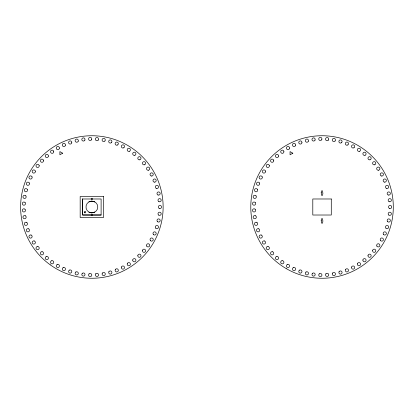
<?xml version="1.0" encoding="UTF-8"?>
<svg xmlns="http://www.w3.org/2000/svg" width="414" height="414" viewBox="0 0 414 414"><rect width="100%" height="100%" fill="white"/><g stroke="black" fill="none" stroke-linecap="round" stroke-linejoin="round"><path stroke-width="0.62" d="M94.816 212.108L91.872 212.894L88.922 212.108A5.894 5.894 0 0 1 88.922 201.892L91.872 201.106L94.816 201.892M92.7 215.001L92.094 215.001M91.649 198.989C89.698 198.999 94.118 198.989 92.094 198.994M82.629 198.984L101.109 198.984L101.109 215.016L82.64 215.001L82.629 198.984L82.64 215.001L101.109 215.016M91.649 215.001L91.152 215.001M88.922 212.108A5.894 5.894 0 0 0 97.766 207A5.894 5.894 0 0 0 88.922 201.892M132.734 260.039L132.728 260.453A1.599 1.599 0 0 0 135.073 261.617A1.599 1.599 0 0 0 135.362 259.019A1.599 1.599 0 0 0 132.822 259.63L132.734 260.039M142.437 250.475L142.509 251.298A1.599 1.599 0 0 0 145.035 251.976A1.599 1.599 0 0 0 144.807 249.368A1.599 1.599 0 0 0 142.437 250.475M362.907 260.039L362.902 260.453A1.599 1.599 0 0 0 365.241 261.617A1.599 1.599 0 0 0 365.536 259.019A1.599 1.599 0 0 0 362.995 259.63L362.907 260.039M372.61 250.475L372.683 251.298A1.599 1.599 0 0 0 375.208 251.976A1.599 1.599 0 0 0 374.981 249.368A1.599 1.599 0 0 0 372.61 250.475M321.212 192.453L321.435 194.885L322.04 195.62L322.651 194.885L322.899 193.105L322.263 190.678L321.611 190.926L321.212 192.453M321.212 220.269L321.435 222.696L322.04 223.431L322.651 222.696L322.899 220.921L322.263 218.488L321.611 218.742L321.212 220.269M43.558 160.642L43.532 161.062A1.599 1.599 0 0 1 41.11 162.045A1.599 1.599 0 0 1 41.012 159.431A1.599 1.599 0 0 1 43.501 160.234L43.558 160.642M53.727 151.576L53.592 152.393A1.599 1.599 0 0 1 51.02 152.88A1.599 1.599 0 0 1 51.445 150.298A1.599 1.599 0 0 1 53.727 151.576M273.732 160.642L273.706 161.062A1.599 1.599 0 0 1 271.279 162.045A1.599 1.599 0 0 1 271.18 159.431A1.599 1.599 0 0 1 273.675 160.234L273.732 160.642M283.9 151.576L283.766 152.393A1.599 1.599 0 0 1 281.194 152.88A1.599 1.599 0 0 1 281.618 150.298A1.599 1.599 0 0 1 283.9 151.576M127.248 263.842L127.201 264.256A1.599 1.599 0 0 0 129.416 265.648A1.599 1.599 0 0 0 129.97 263.092A1.599 1.599 0 0 0 127.377 263.449L127.248 263.842M137.857 255.293L137.846 256.121A1.599 1.599 0 0 0 140.294 257.042A1.599 1.599 0 0 0 140.325 254.429A1.599 1.599 0 0 0 137.857 255.293M357.422 263.842L357.375 264.256A1.599 1.599 0 0 0 359.59 265.648A1.599 1.599 0 0 0 360.139 263.092A1.599 1.599 0 0 0 357.551 263.449L357.422 263.842M368.03 255.293L368.02 256.121A1.599 1.599 0 0 0 370.468 257.042A1.599 1.599 0 0 0 370.499 254.429A1.599 1.599 0 0 0 368.03 255.293M48.412 156.062L48.345 156.476A1.599 1.599 0 0 1 45.835 157.216A1.599 1.599 0 0 1 46.001 154.603A1.599 1.599 0 0 1 48.397 155.648L48.412 156.062M59.435 148.052L59.218 148.854A1.599 1.599 0 0 1 56.614 149.081A1.599 1.599 0 0 1 57.292 146.556A1.599 1.599 0 0 1 59.435 148.052M278.586 156.062L278.519 156.476A1.599 1.599 0 0 1 276.009 157.216A1.599 1.599 0 0 1 276.174 154.603A1.599 1.599 0 0 1 278.57 155.648L278.586 156.062M289.609 148.052L289.391 148.854A1.599 1.599 0 0 1 286.788 149.081A1.599 1.599 0 0 1 287.461 146.556A1.599 1.599 0 0 1 289.609 148.052M121.416 267.082L121.328 267.491A1.599 1.599 0 0 0 123.393 269.095A1.599 1.599 0 0 0 124.195 266.606A1.599 1.599 0 0 0 121.581 266.704L121.416 267.082M351.584 267.082L351.502 267.491A1.599 1.599 0 0 0 353.566 269.095A1.599 1.599 0 0 0 354.368 266.606A1.599 1.599 0 0 0 351.755 266.704L351.584 267.082M65.464 145.117L65.174 145.888A1.599 1.599 0 0 1 62.555 145.857A1.599 1.599 0 0 1 63.482 143.41A1.599 1.599 0 0 1 65.464 145.117M295.637 145.117L295.342 145.888A1.599 1.599 0 0 1 292.729 145.857A1.599 1.599 0 0 1 293.655 143.41A1.599 1.599 0 0 1 295.637 145.117M115.283 269.726L115.159 270.119A1.599 1.599 0 0 0 117.053 271.926A1.599 1.599 0 0 0 118.099 269.53A1.599 1.599 0 0 0 115.49 269.364L115.283 269.726M345.457 269.726L345.328 270.119A1.599 1.599 0 0 0 347.227 271.926A1.599 1.599 0 0 0 348.272 269.53A1.599 1.599 0 0 0 345.659 269.364L345.457 269.726M71.757 142.794L71.389 143.534A1.599 1.599 0 0 1 68.791 143.244A1.599 1.599 0 0 1 69.956 140.9A1.599 1.599 0 0 1 71.757 142.794M301.93 142.794L301.563 143.534A1.599 1.599 0 0 1 298.96 143.244A1.599 1.599 0 0 1 300.124 140.9A1.599 1.599 0 0 1 301.93 142.794M108.923 271.744L108.758 272.127A1.599 1.599 0 0 0 110.466 274.109A1.599 1.599 0 0 0 111.744 271.827A1.599 1.599 0 0 0 109.161 271.408L108.923 271.744M339.097 271.744L338.931 272.127A1.599 1.599 0 0 0 340.634 274.109A1.599 1.599 0 0 0 341.917 271.827A1.599 1.599 0 0 0 339.335 271.408L339.097 271.744M78.251 141.112L77.811 141.811A1.599 1.599 0 0 1 75.255 141.262A1.599 1.599 0 0 1 76.642 139.047A1.599 1.599 0 0 1 78.251 141.112M308.42 141.112L307.98 141.811A1.599 1.599 0 0 1 305.423 141.262A1.599 1.599 0 0 1 306.815 139.047A1.599 1.599 0 0 1 308.42 141.112M102.393 273.121L102.191 273.483A1.599 1.599 0 0 0 103.691 275.626A1.599 1.599 0 0 0 105.187 273.483A1.599 1.599 0 0 0 102.662 272.805L102.393 273.121M332.566 273.121L332.359 273.483A1.599 1.599 0 0 0 333.86 275.626A1.599 1.599 0 0 0 335.361 273.483A1.599 1.599 0 0 0 332.835 272.805L332.566 273.121M84.875 140.082L84.368 140.734A1.599 1.599 0 0 1 81.879 139.932A1.599 1.599 0 0 1 83.488 137.867A1.599 1.599 0 0 1 84.875 140.082M315.049 140.082L314.542 140.734A1.599 1.599 0 0 1 312.052 139.932A1.599 1.599 0 0 1 313.657 137.867A1.599 1.599 0 0 1 315.049 140.082M95.758 273.84L95.52 274.182A1.599 1.599 0 0 0 96.798 276.464A1.599 1.599 0 0 0 98.501 274.482A1.599 1.599 0 0 0 96.058 273.556L95.758 273.84M325.927 273.84L325.689 274.182A1.599 1.599 0 0 0 326.967 276.464A1.599 1.599 0 0 0 328.675 274.482A1.599 1.599 0 0 0 326.227 273.556L325.927 273.84M91.577 139.72L91.008 140.32A1.599 1.599 0 0 1 88.606 139.275A1.599 1.599 0 0 1 90.412 137.376A1.599 1.599 0 0 1 91.577 139.72M321.745 139.72L321.176 140.32A1.599 1.599 0 0 1 318.78 139.275A1.599 1.599 0 0 1 320.581 137.376A1.599 1.599 0 0 1 321.745 139.72M89.082 273.897L88.808 274.213A1.599 1.599 0 0 0 89.859 276.609A1.599 1.599 0 0 0 91.753 274.808A1.599 1.599 0 0 0 89.408 273.644L89.082 273.897M319.251 273.897L318.982 274.213A1.599 1.599 0 0 0 320.027 276.609A1.599 1.599 0 0 0 321.921 274.808A1.599 1.599 0 0 0 319.582 273.644L319.251 273.897M98.273 140.025L97.647 140.563A1.599 1.599 0 0 1 95.365 139.285A1.599 1.599 0 0 1 97.352 137.577A1.599 1.599 0 0 1 98.273 140.025M328.447 140.025L327.821 140.563A1.599 1.599 0 0 1 325.539 139.285A1.599 1.599 0 0 1 327.521 137.577A1.599 1.599 0 0 1 328.447 140.025M82.433 273.287L82.132 273.571A1.599 1.599 0 0 0 82.935 276.06A1.599 1.599 0 0 0 84.999 274.456A1.599 1.599 0 0 0 82.784 273.064L82.433 273.287M312.606 273.287L312.306 273.571A1.599 1.599 0 0 0 313.108 276.06A1.599 1.599 0 0 0 315.173 274.456A1.599 1.599 0 0 0 312.958 273.064L312.606 273.287M104.913 140.993L104.235 141.469A1.599 1.599 0 0 1 102.092 139.968A1.599 1.599 0 0 1 104.235 138.467A1.599 1.599 0 0 1 104.913 140.993M335.086 140.993L334.409 141.469A1.599 1.599 0 0 1 332.266 139.968A1.599 1.599 0 0 1 334.409 138.467A1.599 1.599 0 0 1 335.086 140.993M75.881 272.019L75.555 272.272A1.599 1.599 0 0 0 76.104 274.829A1.599 1.599 0 0 0 78.318 273.437A1.599 1.599 0 0 0 76.254 271.832L75.881 272.019M306.055 272.019L305.723 272.272A1.599 1.599 0 0 0 306.277 274.829A1.599 1.599 0 0 0 308.492 273.437A1.599 1.599 0 0 0 306.427 271.832L306.055 272.019M111.418 142.623L110.698 143.027A1.599 1.599 0 0 1 108.716 141.319A1.599 1.599 0 0 1 110.999 140.041A1.599 1.599 0 0 1 111.418 142.623M341.591 142.623L340.872 143.027A1.599 1.599 0 0 1 338.89 141.319A1.599 1.599 0 0 1 341.167 140.041A1.599 1.599 0 0 1 341.591 142.623M69.485 270.104L69.133 270.321A1.599 1.599 0 0 0 69.428 272.924A1.599 1.599 0 0 0 71.772 271.76A1.599 1.599 0 0 0 69.873 269.954L69.485 270.104M299.658 270.104L299.306 270.321A1.599 1.599 0 0 0 299.601 272.924A1.599 1.599 0 0 0 301.941 271.76A1.599 1.599 0 0 0 300.046 269.954L299.658 270.104M62.649 153.196L59.885 154.789L59.885 151.596L62.649 153.196M292.822 153.196L290.054 154.789L290.054 151.596L292.822 153.196M117.731 144.89L116.976 145.221A1.599 1.599 0 0 1 115.17 143.322A1.599 1.599 0 0 1 117.571 142.276A1.599 1.599 0 0 1 117.731 144.89M347.905 144.89L347.144 145.221A1.599 1.599 0 0 1 345.343 143.322A1.599 1.599 0 0 1 347.739 142.276A1.599 1.599 0 0 1 347.905 144.89M63.316 267.558L62.944 267.744A1.599 1.599 0 0 0 62.975 270.363A1.599 1.599 0 0 0 65.422 269.436A1.599 1.599 0 0 0 63.715 267.454L63.316 267.558M293.49 267.558L293.117 267.744A1.599 1.599 0 0 0 293.148 270.363A1.599 1.599 0 0 0 295.596 269.436A1.599 1.599 0 0 0 293.888 267.454L293.49 267.558M123.786 147.772L122.999 148.026A1.599 1.599 0 0 1 121.395 145.961A1.599 1.599 0 0 1 123.884 145.159A1.599 1.599 0 0 1 123.786 147.772M353.96 147.772L353.173 148.026A1.599 1.599 0 0 1 351.569 145.961A1.599 1.599 0 0 1 354.058 145.159A1.599 1.599 0 0 1 353.96 147.772M57.427 264.417L57.039 264.562A1.599 1.599 0 0 0 56.811 267.17A1.599 1.599 0 0 0 59.337 266.492A1.599 1.599 0 0 0 57.836 264.349L57.427 264.417M287.601 264.417L287.212 264.562A1.599 1.599 0 0 0 286.985 267.17A1.599 1.599 0 0 0 289.51 266.492A1.599 1.599 0 0 0 288.009 264.349L287.601 264.417M129.525 151.245L128.718 151.421A1.599 1.599 0 0 1 127.326 149.206A1.599 1.599 0 0 1 129.882 148.652A1.599 1.599 0 0 1 129.525 151.245M359.699 151.245L358.891 151.421A1.599 1.599 0 0 1 357.499 149.206A1.599 1.599 0 0 1 360.056 148.652A1.599 1.599 0 0 1 359.699 151.245M51.879 260.701L51.481 260.81A1.599 1.599 0 0 0 50.994 263.382A1.599 1.599 0 0 0 53.577 262.957A1.599 1.599 0 0 0 52.299 260.675L51.879 260.701M282.053 260.701L281.655 260.81A1.599 1.599 0 0 0 281.168 263.382A1.599 1.599 0 0 0 283.75 262.957A1.599 1.599 0 0 0 282.467 260.675L282.053 260.701M134.892 155.271L134.069 155.364A1.599 1.599 0 0 1 132.904 153.02A1.599 1.599 0 0 1 135.502 152.73A1.599 1.599 0 0 1 134.892 155.271M365.065 155.271L364.242 155.364A1.599 1.599 0 0 1 363.078 153.02A1.599 1.599 0 0 1 365.676 152.73A1.599 1.599 0 0 1 365.065 155.271M46.735 256.452L46.321 256.52A1.599 1.599 0 0 0 45.581 259.029A1.599 1.599 0 0 0 48.195 258.864A1.599 1.599 0 0 0 47.149 256.468L46.735 256.452M276.904 256.452L276.495 256.52A1.599 1.599 0 0 0 275.755 259.029A1.599 1.599 0 0 0 278.368 258.864A1.599 1.599 0 0 0 277.323 256.468L276.904 256.452M139.828 159.809L139 159.82A1.599 1.599 0 0 1 138.074 157.377A1.599 1.599 0 0 1 140.693 157.341A1.599 1.599 0 0 1 139.828 159.809M370.002 159.809L369.174 159.82A1.599 1.599 0 0 1 368.248 157.377A1.599 1.599 0 0 1 370.861 157.341A1.599 1.599 0 0 1 370.002 159.809M42.031 251.712L41.617 251.738A1.599 1.599 0 0 0 40.634 254.16A1.599 1.599 0 0 0 43.247 254.258A1.599 1.599 0 0 0 42.445 251.769L42.031 251.712M272.205 251.712L271.791 251.738A1.599 1.599 0 0 0 270.808 254.16A1.599 1.599 0 0 0 273.421 254.258A1.599 1.599 0 0 0 272.619 251.769L272.205 251.712M144.289 164.819L143.467 164.751A1.599 1.599 0 0 1 142.789 162.221A1.599 1.599 0 0 1 145.392 162.448A1.599 1.599 0 0 1 144.289 164.819M374.458 164.819L373.635 164.751A1.599 1.599 0 0 1 372.957 162.221A1.599 1.599 0 0 1 375.565 162.448A1.599 1.599 0 0 1 374.458 164.819M103.567 196.531L80.171 196.531L80.171 217.469L103.567 217.469L103.567 196.531M331.283 198.984L312.798 198.984L312.798 215.016L331.283 215.016L331.283 198.984M268.003 246.527L267.589 246.511A1.599 1.599 0 0 0 266.362 248.824A1.599 1.599 0 0 0 268.955 249.181A1.599 1.599 0 0 0 268.407 246.625L268.003 246.527M37.829 246.527L37.415 246.511A1.599 1.599 0 0 0 36.194 248.824A1.599 1.599 0 0 0 38.781 249.181A1.599 1.599 0 0 0 38.233 246.625L37.829 246.527M378.401 170.252L377.589 170.097A1.599 1.599 0 0 1 377.164 167.515A1.599 1.599 0 0 1 379.736 168.001A1.599 1.599 0 0 1 378.401 170.252M148.228 170.252L147.415 170.097A1.599 1.599 0 0 1 146.991 167.515A1.599 1.599 0 0 1 149.563 168.001A1.599 1.599 0 0 1 148.228 170.252M264.334 240.953L263.925 240.896A1.599 1.599 0 0 0 262.476 243.075A1.599 1.599 0 0 0 265.017 243.691A1.599 1.599 0 0 0 264.727 241.088L264.334 240.953M34.16 240.953L33.751 240.896A1.599 1.599 0 0 0 32.302 243.075A1.599 1.599 0 0 0 34.848 243.691A1.599 1.599 0 0 0 34.553 241.088L34.16 240.953M381.78 176.043L380.983 175.81A1.599 1.599 0 0 1 380.823 173.197A1.599 1.599 0 0 1 383.333 173.937A1.599 1.599 0 0 1 381.78 176.043M151.607 176.043L150.815 175.81A1.599 1.599 0 0 1 150.649 173.197A1.599 1.599 0 0 1 153.159 173.937A1.599 1.599 0 0 1 151.607 176.043M261.239 235.038L260.836 234.94A1.599 1.599 0 0 0 259.18 236.963A1.599 1.599 0 0 0 261.648 237.827A1.599 1.599 0 0 0 261.617 235.214L261.239 235.038M31.071 235.038L30.667 234.94A1.599 1.599 0 0 0 29.006 236.963A1.599 1.599 0 0 0 31.48 237.827A1.599 1.599 0 0 0 31.443 235.214L31.071 235.038M384.565 182.144L383.799 181.834A1.599 1.599 0 0 1 383.897 179.221A1.599 1.599 0 0 1 386.319 180.204A1.599 1.599 0 0 1 384.565 182.144M154.391 182.144L153.625 181.834A1.599 1.599 0 0 1 153.723 179.221A1.599 1.599 0 0 1 156.145 180.204A1.599 1.599 0 0 1 154.391 182.144M258.75 228.844L258.357 228.709A1.599 1.599 0 0 0 256.509 230.557A1.599 1.599 0 0 0 258.879 231.664A1.599 1.599 0 0 0 259.107 229.056L258.75 228.844M28.576 228.844L28.188 228.709A1.599 1.599 0 0 0 26.336 230.557A1.599 1.599 0 0 0 28.706 231.664A1.599 1.599 0 0 0 28.933 229.056L28.576 228.844M386.728 188.494L385.998 188.106A1.599 1.599 0 0 1 386.355 185.519A1.599 1.599 0 0 1 388.668 186.74A1.599 1.599 0 0 1 386.728 188.494M156.554 188.494L155.824 188.106A1.599 1.599 0 0 1 156.181 185.519A1.599 1.599 0 0 1 158.495 186.74A1.599 1.599 0 0 1 156.554 188.494M256.892 222.432L256.514 222.261A1.599 1.599 0 0 0 254.491 223.917A1.599 1.599 0 0 0 256.737 225.252A1.599 1.599 0 0 0 257.223 222.68L256.892 222.432M26.719 222.432L26.341 222.261A1.599 1.599 0 0 0 24.317 223.917A1.599 1.599 0 0 0 26.568 225.252A1.599 1.599 0 0 0 27.055 222.68L26.719 222.432M388.249 195.025L387.561 194.57A1.599 1.599 0 0 1 388.172 192.029A1.599 1.599 0 0 1 390.355 193.473A1.599 1.599 0 0 1 388.249 195.025M158.076 195.025L157.387 194.57A1.599 1.599 0 0 1 158.003 192.029A1.599 1.599 0 0 1 160.182 193.473A1.599 1.599 0 0 1 158.076 195.025M255.676 215.87L255.319 215.658A1.599 1.599 0 0 0 253.14 217.107A1.599 1.599 0 0 0 255.247 218.659A1.599 1.599 0 0 0 255.987 216.149L255.676 215.87M25.508 215.87L25.15 215.658A1.599 1.599 0 0 0 22.967 217.107A1.599 1.599 0 0 0 25.073 218.659A1.599 1.599 0 0 0 25.813 216.149L25.508 215.87M389.113 201.68L388.472 201.157A1.599 1.599 0 0 1 389.336 198.684A1.599 1.599 0 0 1 391.359 200.34A1.599 1.599 0 0 1 389.113 201.68M158.94 201.68L158.298 201.157A1.599 1.599 0 0 1 159.162 198.684A1.599 1.599 0 0 1 161.191 200.34A1.599 1.599 0 0 1 158.94 201.68M255.122 209.22L254.791 208.972A1.599 1.599 0 0 0 252.478 210.193A1.599 1.599 0 0 0 254.419 211.947A1.599 1.599 0 0 0 255.402 209.525L255.122 209.22M24.954 209.22L24.617 208.972A1.599 1.599 0 0 0 22.304 210.193A1.599 1.599 0 0 0 24.245 211.947A1.599 1.599 0 0 0 25.228 209.525L24.954 209.22M389.31 208.382L388.725 207.797A1.599 1.599 0 0 1 389.828 205.427A1.599 1.599 0 0 1 391.68 207.279A1.599 1.599 0 0 1 389.31 208.382M159.136 208.382L158.552 207.797A1.599 1.599 0 0 1 159.659 205.427A1.599 1.599 0 0 1 161.507 207.279A1.599 1.599 0 0 1 159.136 208.382M255.236 202.544L254.926 202.265A1.599 1.599 0 0 0 252.504 203.253A1.599 1.599 0 0 0 254.258 205.194A1.599 1.599 0 0 0 255.485 202.881L255.236 202.544M25.063 202.544L24.757 202.265A1.599 1.599 0 0 0 22.33 203.253A1.599 1.599 0 0 0 24.09 205.194A1.599 1.599 0 0 0 25.311 202.881L25.063 202.544M388.834 215.073L388.311 214.431A1.599 1.599 0 0 1 389.652 212.185A1.599 1.599 0 0 1 391.308 214.209A1.599 1.599 0 0 1 388.834 215.073M158.666 215.073L158.143 214.431A1.599 1.599 0 0 1 159.478 212.185A1.599 1.599 0 0 1 161.134 214.209A1.599 1.599 0 0 1 158.666 215.073M256.012 195.915L255.733 195.605A1.599 1.599 0 0 0 253.223 196.345A1.599 1.599 0 0 0 254.776 198.451A1.599 1.599 0 0 0 256.225 196.272L256.012 195.915M25.839 195.915L25.559 195.605A1.599 1.599 0 0 0 23.049 196.345A1.599 1.599 0 0 0 24.607 198.451A1.599 1.599 0 0 0 26.051 196.272L25.839 195.915M387.701 221.681L387.245 220.993A1.599 1.599 0 0 1 388.798 218.892A1.599 1.599 0 0 1 390.242 221.071A1.599 1.599 0 0 1 387.701 221.681M157.527 221.681L157.072 220.993A1.599 1.599 0 0 1 158.624 218.892A1.599 1.599 0 0 1 160.073 221.071A1.599 1.599 0 0 1 157.527 221.681M257.441 189.395L257.197 189.063A1.599 1.599 0 0 0 254.626 189.55A1.599 1.599 0 0 0 255.961 191.796A1.599 1.599 0 0 0 257.617 189.772L257.441 189.395M27.272 189.395L27.024 189.063A1.599 1.599 0 0 0 24.452 189.55A1.599 1.599 0 0 0 25.792 191.796A1.599 1.599 0 0 0 27.448 189.772L27.272 189.395M385.91 228.15L385.527 227.415A1.599 1.599 0 0 1 387.281 225.48A1.599 1.599 0 0 1 388.503 227.793A1.599 1.599 0 0 1 385.91 228.15M155.742 228.15L155.353 227.415A1.599 1.599 0 0 1 157.108 225.48A1.599 1.599 0 0 1 158.329 227.793A1.599 1.599 0 0 1 155.742 228.15M259.516 183.05L259.304 182.693A1.599 1.599 0 0 0 256.701 182.921A1.599 1.599 0 0 0 257.803 185.291A1.599 1.599 0 0 0 259.656 183.443L259.516 183.05M29.342 183.05L29.13 182.693A1.599 1.599 0 0 0 26.527 182.921A1.599 1.599 0 0 0 27.634 185.291A1.599 1.599 0 0 0 29.482 183.443L29.342 183.05M383.488 234.402L383.178 233.636A1.599 1.599 0 0 1 385.118 231.881A1.599 1.599 0 0 1 386.102 234.303A1.599 1.599 0 0 1 383.488 234.402M153.315 234.402L153.004 233.636A1.599 1.599 0 0 1 154.945 231.881A1.599 1.599 0 0 1 155.933 234.303A1.599 1.599 0 0 1 153.315 234.402M262.212 176.944L262.036 176.566A1.599 1.599 0 0 0 259.423 176.535A1.599 1.599 0 0 0 260.287 179.003A1.599 1.599 0 0 0 262.31 177.347L262.212 176.944M32.038 176.944L31.862 176.566A1.599 1.599 0 0 0 29.249 176.535A1.599 1.599 0 0 0 30.113 179.003A1.599 1.599 0 0 0 32.137 177.347L32.038 176.944M380.456 240.384L380.223 239.592A1.599 1.599 0 0 1 382.329 238.04A1.599 1.599 0 0 1 383.064 240.55A1.599 1.599 0 0 1 380.456 240.384M150.282 240.384L150.049 239.592A1.599 1.599 0 0 1 152.155 238.04A1.599 1.599 0 0 1 152.895 240.55A1.599 1.599 0 0 1 150.282 240.384M265.503 171.137L265.364 170.744A1.599 1.599 0 0 0 262.766 170.454A1.599 1.599 0 0 0 263.382 172.995A1.599 1.599 0 0 0 265.56 171.546L265.503 171.137M35.33 171.137L35.19 170.744A1.599 1.599 0 0 0 32.592 170.454A1.599 1.599 0 0 0 33.208 172.995A1.599 1.599 0 0 0 35.387 171.546L35.33 171.137M376.844 246.035L376.688 245.223A1.599 1.599 0 0 1 378.934 243.887A1.599 1.599 0 0 1 379.421 246.459A1.599 1.599 0 0 1 376.844 246.035M146.67 246.035L146.515 245.223A1.599 1.599 0 0 1 148.766 243.887A1.599 1.599 0 0 1 149.252 246.459A1.599 1.599 0 0 1 146.67 246.035M269.354 165.688L269.255 165.284A1.599 1.599 0 0 0 266.699 164.731A1.599 1.599 0 0 0 267.056 167.323A1.599 1.599 0 0 0 269.369 166.102L269.354 165.688M39.18 165.688L39.082 165.284A1.599 1.599 0 0 0 36.525 164.731A1.599 1.599 0 0 0 36.882 167.323A1.599 1.599 0 0 0 39.195 166.102L39.18 165.688M286.41 268.712A71.26 71.26 0 0 0 393.3 207A71.26 71.26 0 0 0 286.41 145.288A71.26 71.26 0 0 0 286.41 268.712M50.275 264.856A71.26 71.26 0 0 0 162.774 214.095A71.26 71.26 0 0 0 62.561 142.049A71.26 71.26 0 0 0 50.275 264.856M84.653 212.775A0.735 0.735 0 0 0 85.76 212.139A0.735 0.735 0 0 0 84.653 211.502A0.735 0.735 0 0 0 84.653 212.775"/></g></svg>
